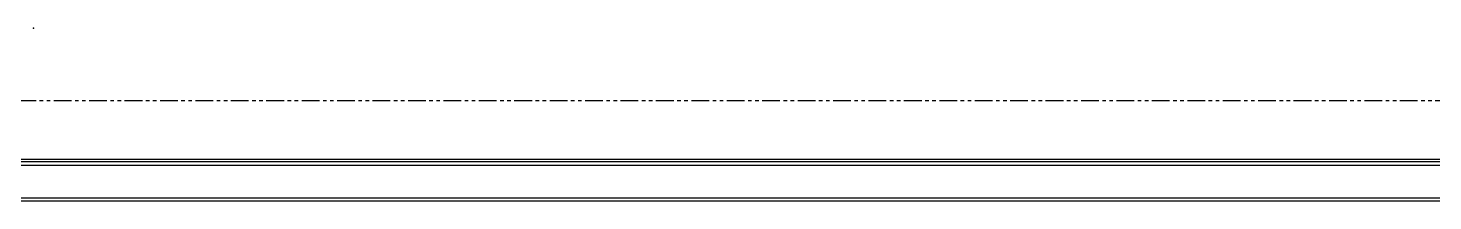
# Model space of a CAD drawing. Header units: millimetres. Extents: x 1822 to 16527, y -301 to 9797.
# Drawn here: x 4129 to 4632, y 6296 to 6358 of the extents above; entities that cross this region are included whole.
import ezdxf

# ---------------------------------------------------------------- set-up
doc = ezdxf.new("R2010")
doc.units = ezdxf.units.MM
doc.linetypes.add('PHANTOM', pattern=[12.7, 6.35, -1.27, 1.27, -1.27, 1.27, -1.27])
doc.layers.add('PK24E-DATA', color=7, linetype='Continuous')
doc.layers.add('PK24E-STRUCT-STEEL', color=254, linetype='Continuous')
doc.layers.add('PK24E-HELPER', color=253, linetype='PHANTOM', true_color=0xa1a1a1)
doc.styles.get("Standard").update_dxf_attribs({"font": 'arial.ttf'})

# ---------------------------------------------------------------- blocks, each defined once
blk = doc.blocks.new('*U8')
at = {"layer": 'PK24E-HELPER'}
blk.add_point((295, -74), dxfattribs=at)
at = {"layer": 'PK24E-DATA'}
for tag, p in [('COMP_TYPE', (2.85, 27.92)), ('LAYOUT_ID', (2.85, 17.92)), ('SYSTEM_ID', (2.85, 7.92)), ('CARRIER_ID', (2.85, -2.08)), ('CAR_TYPE', (2.85, -12.08))]:
    blk.add_attdef(tag, p, '', height=5, dxfattribs=at)
blk = doc.blocks.new('*U26')
at = {"layer": 'PK24E-HELPER'}
blk.add_line((-3947.49, 130), (2279.74, 130), dxfattribs=at)
at = {"layer": 'PK24E-STRUCT-STEEL'}
for p, q in [((-3947.34, 109), (2279.89, 109)), ((2279.89, 108), (-3947.34, 108)), ((-3947.34, 106.8), (2279.89, 106.8)), ((2279.89, 95), (-3947.34, 95)), ((-3947.34, 94), (2279.89, 94))]:
    blk.add_line(p, q, dxfattribs=at)
at = {"layer": 'PK24E-DATA'}
for tag, p in [('COMP_TYPE', (3.47, 12.51)), ('LAYOUT_ID', (3.47, 2.51)), ('SYSTEM_ID', (3.47, -7.49)), ('CARRIER_ID', (3.47, -17.49)), ('CON_CARS', (3.47, -27.49))]:
    blk.add_attdef(tag, p, '', height=5, dxfattribs=at)

msp = doc.modelspace()

# ---------------------------------------------------------------- block references
for name, p in [('*U8', (3835.639, 6432.233, -1.185)), ('*U26', (5862.893, 6202.237, -0.836))]:
    msp.add_blockref(name, p)

doc.saveas('drawing.dxf')
